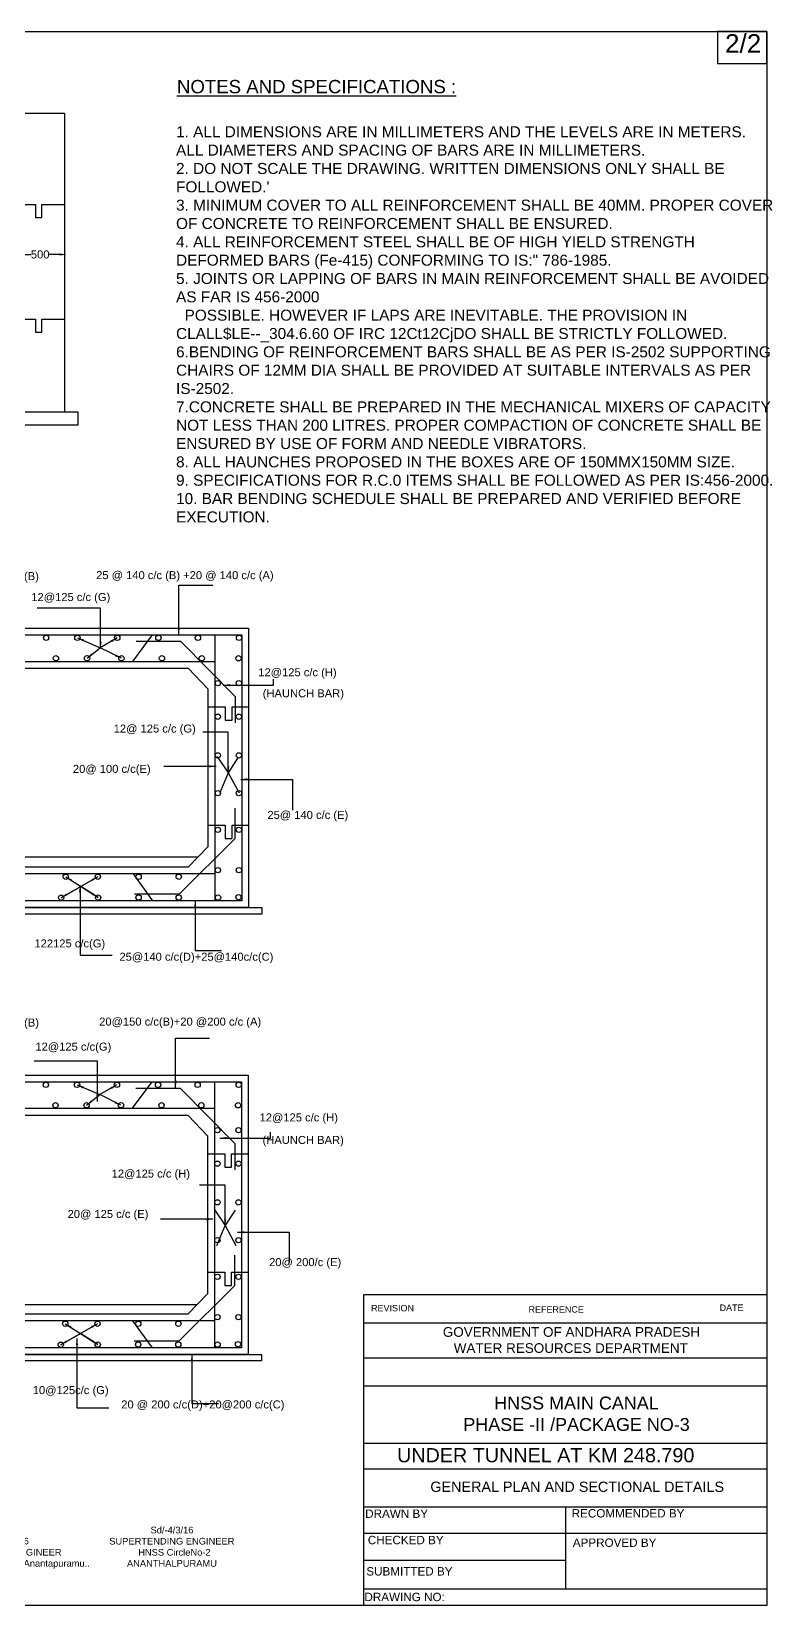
# Model space of a CAD drawing. Header units: inches. Extents: x 3499 to 6813, y -92 to 2269.
# Drawn here: x 5701 to 6813, y -92 to 2269 of the extents above; entities that cross this region are included whole.
import ezdxf

# ---------------------------------------------------------------- set-up
doc = ezdxf.new("R2010")
doc.units = ezdxf.units.IN
doc.header["$MEASUREMENT"] = 0
for name, color, linetype in [('DIMENSIONS', 7, 'Continuous'), ('REF', 7, 'Continuous'), ('TEXT', 1, 'Continuous'), ('TEXT @ 1', 1, 'Continuous')]:
    doc.layers.add(name, color=color, linetype=linetype)
doc.styles.add('Annotative', font='arial.ttf')
doc.styles.get("Standard").update_dxf_attribs({"font": 'arial.ttf', "height": 12})
doc.dimstyles.get("Standard").update_dxf_attribs({"dimtxt": 12, "dimasz": 10, "dimexe": 0.18, "dimexo": 0.0625, "dimgap": 0.09, "dimtad": 0, "dimtih": 1, "dimtoh": 1, "dimdec": 4, "dimzin": 0, "dimdsep": 46, "dimtxsty": 'Standard', "dimcen": 0.09, "dimse1": 1, "dimse2": 1, "dimadec": 0, "dimazin": 0, "dimtfac": 1, "dimtdec": 4, "dimtofl": 0, "dimtmove": 0, "dimatfit": 3, "dimfxl": 1, "dimtolj": 1, "dimtzin": 0, "dimarcsym": 0})

# ---------------------------------------------------------------- blocks, each defined once
blk = doc.blocks.new('*D30')
at = {"layer": 'Defpoints', "color": 0, "transparency": 16777216}
for p in [(5674.7, 1934.6), (5753.2, 1934.7), (5753.2, 1934.6)]:
    blk.add_point(p, dxfattribs=at)
at = {"layer": 'DIMENSIONS', "color": 0, "lineweight": -2, "transparency": 16777216}
for p, q in [((5684.7, 1934.6), (5700.6, 1934.6)), ((5743.2, 1934.6), (5727.2, 1934.6))]:
    blk.add_line(p, q, dxfattribs=at)
at = {"layer": 'DIMENSIONS', "color": 0, "transparency": 16777216}
for points in [[(5684.7, 1936.3), (5684.7, 1933), (5674.7, 1934.6)], [(5743.2, 1936.3), (5743.2, 1933), (5753.2, 1934.6)]]:
    blk.add_solid(points, dxfattribs=at)
at = {"layer": 'DIMENSIONS', "color": 0, "transparency": 16777216, "insert": (5713.9, 1934.6), "char_height": 12, "attachment_point": 5}
blk.add_mtext('\\A1;500', dxfattribs=at)

msp = doc.modelspace()

# ---------------------------------------------------------------- linework, layer by layer
at = {"color": 0}
for points in [[(3556.18726, 1698.78549), (3556.18726, 2146.46551), (5750.34792, 2146.46551), (5750.34792, 1698.78549)], [(5671.85985, 2009.61481), (5706.69716, 2009.61481), (5706.69716, 1990.09021), (5716.57311, 1990.09021), (5716.57311, 2009.61481), (5750.9978, 2009.65427)], [(5671.85985, 1837.60169), (5706.69716, 1837.60169), (5706.69716, 1818.07708), (5716.57311, 1818.07708), (5716.57311, 1837.60169), (5750.9978, 1837.64114)], [(5853.04921, 1324.3945), (5882.43911, 1364.04818)], [(6007.02253, 1232.00513), (6007.02253, 1271.26646), (5925.14992, 1354.23629), (5857.84287, 1354.23629)], [(5976.23499, 1364.04818), (5976.23499, 965.34513)], [(5462.44398, 1283.38277), (5492.83134, 1313.97018), (5936.07837, 1313.97018), (5965.48932, 1282.94032), (5965.48932, 1046.07169), (5936.22245, 1015.86386), (5493.10662, 1015.86386), (5462.07877, 1046.34263), (5462.44398, 1283.38277)], [(5966.34429, 1256.14881), (5991.50604, 1256.14881), (5991.50604, 1236.03731), (6001.90399, 1236.03731), (6001.90399, 1256.14881), (6026.74451, 1256.11054)], [(5855.55385, 975.61963), (5923.03126, 975.61963), (6006.82248, 1058.55012), (6006.82248, 1104.1726)], [(5966.33014, 1078.71315), (5991.49188, 1078.71315), (5991.49188, 1058.60165), (6001.88983, 1058.60165), (6001.88983, 1078.71315), (6026.73036, 1078.67488)], [(5477.5927, 1031.10324), (5950.85588, 1030.96777)], [(5853.24632, 1005.62165), (5882.45508, 965.34513)], [(5852.44408, 653.95914), (5881.83398, 693.61282)], [(5975.62986, 693.61282), (5975.62986, 294.90976)], [(6006.4174, 561.56977), (6006.4174, 600.8311), (5924.54479, 683.80093), (5857.23774, 683.80093)], [(5461.83884, 612.94741), (5492.22621, 643.53482), (5935.47324, 643.53482), (5964.88419, 612.50496), (5964.88419, 375.63633), (5935.61732, 345.4285), (5492.50149, 345.4285), (5461.47364, 375.90727), (5461.83884, 612.94741)], [(5965.73916, 585.71345), (5990.90091, 585.71345), (5990.90091, 565.60195), (6001.29885, 565.60195), (6001.29885, 585.71345), (6026.13938, 585.67518)], [(5854.94871, 305.18426), (5922.42613, 305.18426), (6006.21735, 388.11476), (6006.21735, 433.73724)], [(5965.72501, 408.27779), (5990.88675, 408.27779), (5990.88675, 388.16629), (6001.2847, 388.16629), (6001.2847, 408.27779), (6026.12523, 408.23952)], [(5477.91078, 359.76101), (5949.40167, 359.65603)], [(5852.64119, 335.18629), (5881.84995, 294.90976)]]:
    msp.add_lwpolyline(points, dxfattribs=at)
for points in [[(3536.54395, 1698.78549), (5770.51058, 1698.78549), (5770.51058, 1678.53487), (3536.54395, 1678.53487)], [(3710.18421, 1374.06022), (6026.84138, 1374.06022), (6026.84138, 955.33309), (3710.18421, 955.33309)], [(3720.19624, 1364.04818), (6016.82934, 1364.04818), (6016.82934, 965.34513), (3720.19624, 965.34513)], [(5976.23499, 1005.62165), (5452.23993, 1005.62165), (5452.23993, 1324.3945), (5976.23499, 1324.3945)], [(3689.06422, 955.33309), (6046.7083, 955.33309), (6046.7083, 945.42698), (3689.06422, 945.42698)], [(3709.57908, 703.62486), (6026.23625, 703.62486), (6026.23625, 284.89773), (3709.57908, 284.89773)], [(3719.59111, 693.61282), (6016.22421, 693.61282), (6016.22421, 294.90976), (3719.59111, 294.90976)], [(5975.62986, 335.18629), (5451.6348, 335.18629), (5451.6348, 653.95914), (5975.62986, 653.95914)], [(3688.45909, 284.89773), (6046.10317, 284.89773), (6046.10317, 274.99162), (3688.45909, 274.99162)]]:
    msp.add_lwpolyline(points, close=True, dxfattribs=at)
for centre in [(5722.95986, 1359.58106), (5769.82816, 1359.58106), (5829.69956, 1359.58106), (5891.40042, 1359.58106), (5950.79084, 1359.58106), (6012.49169, 1359.58106), (5737.49835, 1328.94281), (5784.19326, 1328.94281), (5835.81337, 1328.94281), (5896.66628, 1328.94281), (5956.41469, 1328.94281), (6011.56279, 1328.94281), (5980.53261, 1291.59336), (6012.21203, 1291.59336), (5980.53261, 1241.38913), (6012.21203, 1241.38913), (5980.53261, 1183.39374), (6012.21203, 1183.39374), (5980.53261, 1126.62149), (6012.21203, 1126.62149), (5980.53261, 1071.6604), (6012.21203, 1071.6604), (5752.23543, 1001.32161), (5800.48998, 1001.32375), (5861.6864, 1001.11781), (5921.92228, 1001.26624), (5980.53261, 1011.16161), (6012.21203, 1011.16161), (5745.3569, 969.90626), (5800.96279, 970.05604), (5861.5754, 970.17919), (5921.88453, 970.10319), (5980.87465, 970.03037), (6011.52354, 970.7144), (5722.35473, 689.14569), (5769.22302, 689.14569), (5829.09442, 689.14569), (5890.79529, 689.14569), (5950.18571, 689.14569), (6011.88656, 689.14569), (5736.89322, 658.50744), (5783.58813, 658.50744), (5835.20824, 658.50744), (5896.06114, 658.50744), (5955.80956, 658.50744), (6010.95766, 658.50744), (5979.92748, 621.15799), (6011.6069, 621.15799), (5979.92748, 570.95377), (6011.6069, 570.95377), (5979.92748, 512.95838), (6011.6069, 512.95838), (5979.92748, 456.18613), (6011.6069, 456.18613), (5979.92748, 401.22504), (6011.6069, 401.22504), (5751.6303, 330.88625), (5799.88484, 330.88839), (5861.08127, 330.68245), (5921.31714, 330.83087), (5979.92748, 340.72625), (6011.6069, 340.72625), (5744.75177, 299.47089), (5800.35765, 299.62068), (5860.97027, 299.74383), (5921.27939, 299.66783), (5980.26951, 299.59501), (6010.91841, 300.27904)]:
    msp.add_circle(centre, 3.99266, dxfattribs=at)
at = {"layer": 'Defpoints', "color": 0}
msp.add_lwpolyline([(6804.73819, -91.76722), (3499.29651, -91.76722), (3499.29651, 2269.09782), (6804.73819, 2269.09782)], close=True, dxfattribs=at)
at = {"layer": 'DIMENSIONS', "color": 0}
for points in [[(5979.54332, 1181.90106), (5996.1715, 1157.30014), (6012.47988, 1127.26785)], [(6011.20079, 1180.62309), (5995.85172, 1156.98065), (5983.3806, 1126.94836)], [(5974.83917, 502.60673), (5991.46736, 478.00582), (6007.77574, 447.97353)], [(6006.49665, 501.32877), (5991.14758, 477.68633), (5978.67646, 447.65404)], [(6199.79833, 332.3656), (6804.73819, 332.3656)], [(6199.79833, 279.49134), (6804.73819, 279.49134)], [(6199.79833, 237.6838), (6804.73819, 237.6838)], [(6199.79833, 151.60943), (6804.73819, 151.60943)], [(6199.79833, 113.49078), (6804.73819, 113.49078)], [(6199.79833, 56.04931), (6804.73819, 56.04931)], [(6502.26826, 56.04931), (6502.26826, -66.91407)], [(6199.79833, 16.70103), (6804.73819, 16.70103)], [(6199.79833, -23.87688), (6502.26826, -23.87688)], [(6199.79833, -66.91407), (6804.73819, -66.91407)]]:
    msp.add_lwpolyline(points, dxfattribs=at)
msp.add_lwpolyline([(6199.79833, 374.80757), (6804.73819, 374.80757), (6804.73819, -91.76722), (6199.79833, -91.76722)], close=True, dxfattribs=at)
at = {"layer": 'REF', "color": 0}
for points in [[(6804.73819, -91.76722), (3499.29651, -91.76722), (3499.29651, 2269.09782), (6804.73819, 2269.09782)], [(6804.73819, 2269.09782), (6730.46367, 2269.09782), (6730.46367, 2221.11867), (6804.73819, 2221.11867)]]:
    msp.add_lwpolyline(points, close=True, dxfattribs=at)

# ---------------------------------------------------------------- texts
at = {"layer": 'TEXT', "color": 0}
for s, height, p in [('2/2', 28, (6741.89298, 2237.09162)), ('%%UNOTES AND SPECIFICATIONS :', 20, (5919.23154, 2176.41205)), ('25@ 140 c/c (B)', 12, (5590.61989, 1446.21704)), ('25 @ 140 c/c (B) +20 @ 140 c/c (A)', 12, (5797.87615, 1447.65341)), ('12@125 c/c (G)', 12, (5700.59829, 1414.83056)), ('12@125 c/c (H)', 12, (6041.29705, 1301.99157)), ('(HAUNCH BAR)', 12, (6047.93965, 1270.50208)), ('12@ 125 c/c (G)', 12, (5824.26793, 1217.54118)), ('20@ 100 c/c(E)', 12, (5763.01454, 1157.08512)), ('25@ 140 c/c (E)', 12, (6054.99009, 1088.06366)), ('122125 c/c(G)', 12, (5705.30327, 895.29166)), ('25@140 c/c(D)+25@140c/c(C)', 12, (5832.8813, 875.32959)), ('20@200 c/c (B)', 12, (5595.38422, 776.59319)), ('20@150 c/c(B)+20 @200 c/c (A)', 12, (5802.4528, 778.03162)), ('12@125 c/c(G)', 12, (5706.74673, 740.46494)), ('12@125 c/c (H)', 12, (6043.25289, 634.32356)), ('(HAUNCH BAR)', 12, (6047.69308, 600.55357)), ('12@125 c/c (H)', 12, (5821.1915, 550.07029)), ('20@ 125 c/c (E)', 12, (5755.01239, 489.49294)), ('20@ 200/c (E)', 12, (6057.5344, 417.28269)), ('10@125c/c (G)', 12, (5702.74397, 225.29059)), ('20 @ 200 c/c(D)+20@200 c/c(C)', 12, (5835.58127, 203.82091)), ('DRAWN BY ', 12.537118, (6201.74852, 39.71057)), ('RECOMMENDED BY ', 12.5371185, (6511.70537, 40.27569)), ('CHECKED BY ', 12.5371185, (6205.70783, 0.15222)), ('APPROVED BY', 12.5371185, (6513.40221, -3.80362)), ('SUBMITTED BY', 12.5371185, (6203.44537, -46.7527)), ('DRAWING NO:', 12.5371185, (6200.6173, -85.18082))]:
    msp.add_text(s, height=height, dxfattribs=at).set_placement(p)
at = {"layer": 'TEXT', "color": 0, "attachment_point": 1}
for s, insert, char_height, width in [('1. ALL DIMENSIONS ARE IN MILLIMETERS AND THE LEVELS ARE IN METERS. ALL DIAMETERS AND SPACING OF BARS ARE IN MILLIMETERS. \\P2. DO NOT SCALE THE DRAWING. WRITTEN DIMENSIONS ONLY SHALL BE FOLLOWED.\'\\P3. MINIMUM COVER TO ALL REINFORCEMENT SHALL BE 40MM. PROPER COVER OF CONCRETE TO REINFORCEMENT SHALL BE ENSURED. \\P4. ALL REINFORCEMENT STEEL SHALL BE OF HIGH YIELD STRENGTH DEFORMED BARS (Fe-415) CONFORMING TO IS:" 786-1985. \\P5. JOINTS OR LAPPING OF BARS IN MAIN REINFORCEMENT SHALL BE AVOIDED AS FAR IS 456-2000\\P  POSSIBLE. HOWEVER IF LAPS ARE INEVITABLE. THE PROVISION IN CLALL$LE--_304.6.60 OF IRC 12Ct12CjDO SHALL BE STRICTLY FOLLOWED. \\P6.BENDING OF REINFORCEMENT BARS SHALL BE AS PER IS-2502 SUPPORTING CHAIRS OF 12MM DIA SHALL BE PROVIDED AT SUITABLE INTERVALS AS PER IS-2502. \\P7.CONCRETE SHALL BE PREPARED IN THE MECHANICAL MIXERS OF CAPACITY NOT LESS THAN 200 LITRES. PROPER COMPACTION OF CONCRETE SHALL BE ENSURED BY USE OF FORM AND NEEDLE VIBRATORS. \\P8. ALL HAUNCHES PROPOSED IN THE BOXES ARE OF 150MMX150MM SIZE. \\P9. SPECIFICATIONS FOR R.C.0 ITEMS SHALL BE FOLLOWED AS PER IS:456-2000. \\P10. BAR BENDING SCHEDULE SHALL BE PREPARED AND VERIFIED BEFORE EXECUTION. ', (5917.86395, 2126.9015), 16.5, 894.4843259), ('\\pi17.614;GOVERNMENT OF ANDHARA PRADESH  \\P\\pi33.999;WATER RESOURCES DEPARTMENT ', (6300.69259, 325.76329), 14.4659059, 418.7809692), ('\\pi50.497;HNSS MAIN CANAL  \\P\\pi4.1653;PHASE -II /PACKAGE NO-3', (6344.92109, 221.58579), 19.2878746, 344.9210789), ('UNDER TUNNEL AT KM 248.790 ', (6249.60153, 144.30344), 21.216662, 445.168697), ('GENERAL PLAN AND SECTIONAL DETAILS ', (6299.59987, 94.06653), 15.4302996, 439.8546902), ('\\pi62.287;Sd/-4/3/16\\P\\pi0.36378;SUPERTENDING ENGINEER                \\P\\pi36.032;  HNSS CircleNo-2\\P\\pi26.916;ANANTHALPURAMU ', (5817.25522, 26.39019), 10, 187.7671214), ('\\pi121.35; \\P\\pi91.691;Sd/-2/3/16\\P\\pi41.479;  EXECUTIVE ENGINEER\\P\\pi0.05; H.N.S.S. Division No.6 Anantapuramu..', (5540.67625, 26.51606), 10, 246.573397)]:
    msp.add_mtext(s, dxfattribs=dict(at, insert=insert, char_height=char_height, width=width))
at = {"layer": 'TEXT @ 1', "color": 0, "style": 'Annotative'}
for s, p in [('REVISION ', (6210.60616, 349.42228)), ('REFERENCE ', (6446.90698, 347.53936)), ('DATE ', (6733.80666, 350.09))]:
    msp.add_text(s, height=9.643937, dxfattribs=at).set_placement(p)

# ---------------------------------------------------------------- dimensions: what is measured, and where the dimension line sits
at = {"layer": 'DIMENSIONS', "color": 0}
dim = msp.add_linear_dim(base=(5753.17952, 1934.63681), p1=(5674.65368, 1934.63681), p2=(5753.17952, 1934.72681), text='500', dimstyle='Standard', dxfattribs=at)
dim.commit()
dim.dimension.update_dxf_attribs({"geometry": '*D30', "text_midpoint": (5713.9166, 1934.63681)})

# ---------------------------------------------------------------- leaders
at = {"color": 0}
for points in [[(5769.82816, 1359.58106), (5803.83666, 1344.88977)], [(5829.69956, 1359.58106), (5803.83666, 1344.88977)], [(5784.19326, 1328.94281), (5803.83666, 1344.88977)], [(5835.81337, 1328.94281), (5803.83666, 1344.88977)], [(5800.48998, 1001.32375), (5745.3569, 969.90626)], [(5752.23543, 1001.32161), (5800.96279, 970.05604)], [(5745.3569, 969.90626), (5774.93112, 986.75908)], [(5800.96279, 970.05604), (5774.93112, 986.75908)], [(5769.22302, 689.14569), (5803.23153, 674.45441)], [(5829.09442, 689.14569), (5803.23153, 674.45441)], [(5783.58813, 658.50744), (5803.23153, 674.45441)], [(5835.20824, 658.50744), (5803.23153, 674.45441)], [(5799.88484, 330.88839), (5744.75177, 299.47089)], [(5751.6303, 330.88625), (5800.35765, 299.62068)], [(5744.75177, 299.47089), (5774.32599, 316.32372)], [(5800.35765, 299.62068), (5774.32599, 316.32372)]]:
    msp.add_leader(points, dimstyle='Standard', override={"dimgap": 0.09, "dimtad": 0}, dxfattribs=at)
at = {"layer": 'DIMENSIONS', "color": 0}
for points in [[(5921.90807, 1364.63572), (5921.90807, 1438.38867), (5972.88397, 1438.38867)], [(5804.53113, 1343.73916), (5804.53113, 1404.13308), (5709.54323, 1404.13308)], [(5988.34857, 1288.65215), (6064.12533, 1288.65215), (6064.12533, 1297.66375)], [(5996.2223, 1156.86247), (5996.2223, 1218.13499), (5957.85842, 1218.13499)], [(5977.94446, 1166.88492), (5899.28045, 1166.88492)], [(6015.03807, 1147.39587), (6092.42299, 1147.39587), (6092.42299, 1101.06947)], [(5773.74166, 988.05283), (5773.74166, 883.81256), (5821.74214, 883.81256)], [(5946.37859, 964.68456), (5946.37859, 890.56696), (5986.0484, 890.56696)], [(5917.20393, 685.3414), (5917.20393, 759.09435), (5968.17983, 759.09435)], [(5799.82698, 664.44484), (5799.82698, 724.83876), (5704.83909, 724.83876)], [(5983.64443, 609.35783), (6059.42119, 609.35783), (6059.42119, 618.36943)], [(5991.51816, 477.56815), (5991.51816, 538.84066), (5953.15428, 538.84066)], [(5973.24032, 487.5906), (5894.57631, 487.5906)], [(6010.33393, 468.10155), (6087.71885, 468.10155), (6087.71885, 421.77515)], [(5769.03752, 308.7585), (5769.03752, 204.51824), (5817.038, 204.51824)], [(5941.67445, 285.39024), (5941.67445, 211.27264), (5981.34425, 211.27264)]]:
    msp.add_leader(points, dimstyle='Standard', override={"dimgap": 0.09, "dimtad": 0}, dxfattribs=at)

doc.saveas('drawing.dxf')
